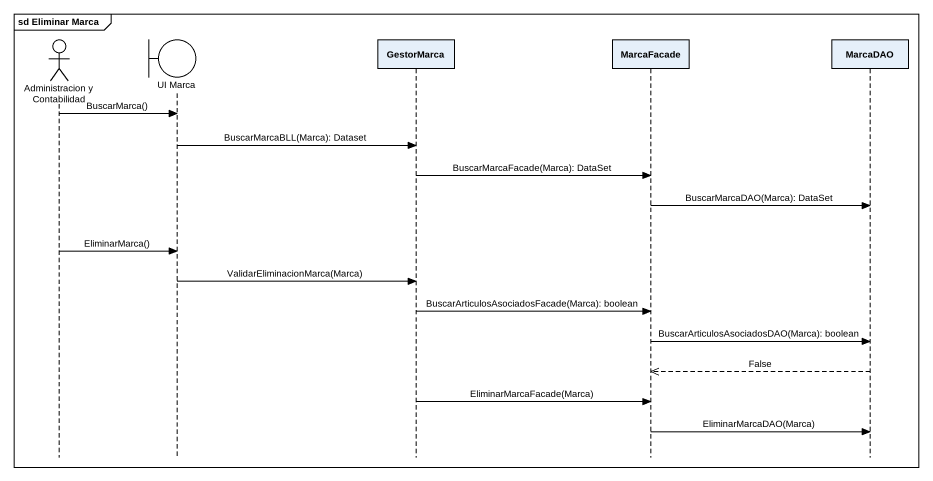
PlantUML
@startuml
mainframe sd Eliminar Marca
hide footbox
actor "Administracion y Contabilidad" as Administracion_y
boundary "UI Marca" as UI_Marca
participant GestorMarca
participant MarcaFacade
participant MarcaDAO

Administracion_y -> UI_Marca : BuscarMarca()
UI_Marca -> GestorMarca : BuscarMarcaBLL(Marca): Dataset
GestorMarca -> MarcaFacade : BuscarMarcaFacade(Marca): DataSet
MarcaFacade -> MarcaDAO : BuscarMarcaDAO(Marca): DataSet
Administracion_y -> UI_Marca : EliminarMarca()
UI_Marca -> GestorMarca : ValidarEliminacionMarca(Marca)
GestorMarca -> MarcaFacade : BuscarArticulosAsociadosFacade(Marca): boolean
MarcaFacade -> MarcaDAO : BuscarArticulosAsociadosDAO(Marca): boolean
MarcaDAO -->> MarcaFacade : False
GestorMarca -> MarcaFacade : EliminarMarcaFacade(Marca)
MarcaFacade -> MarcaDAO : EliminarMarcaDAO(Marca)
@enduml
